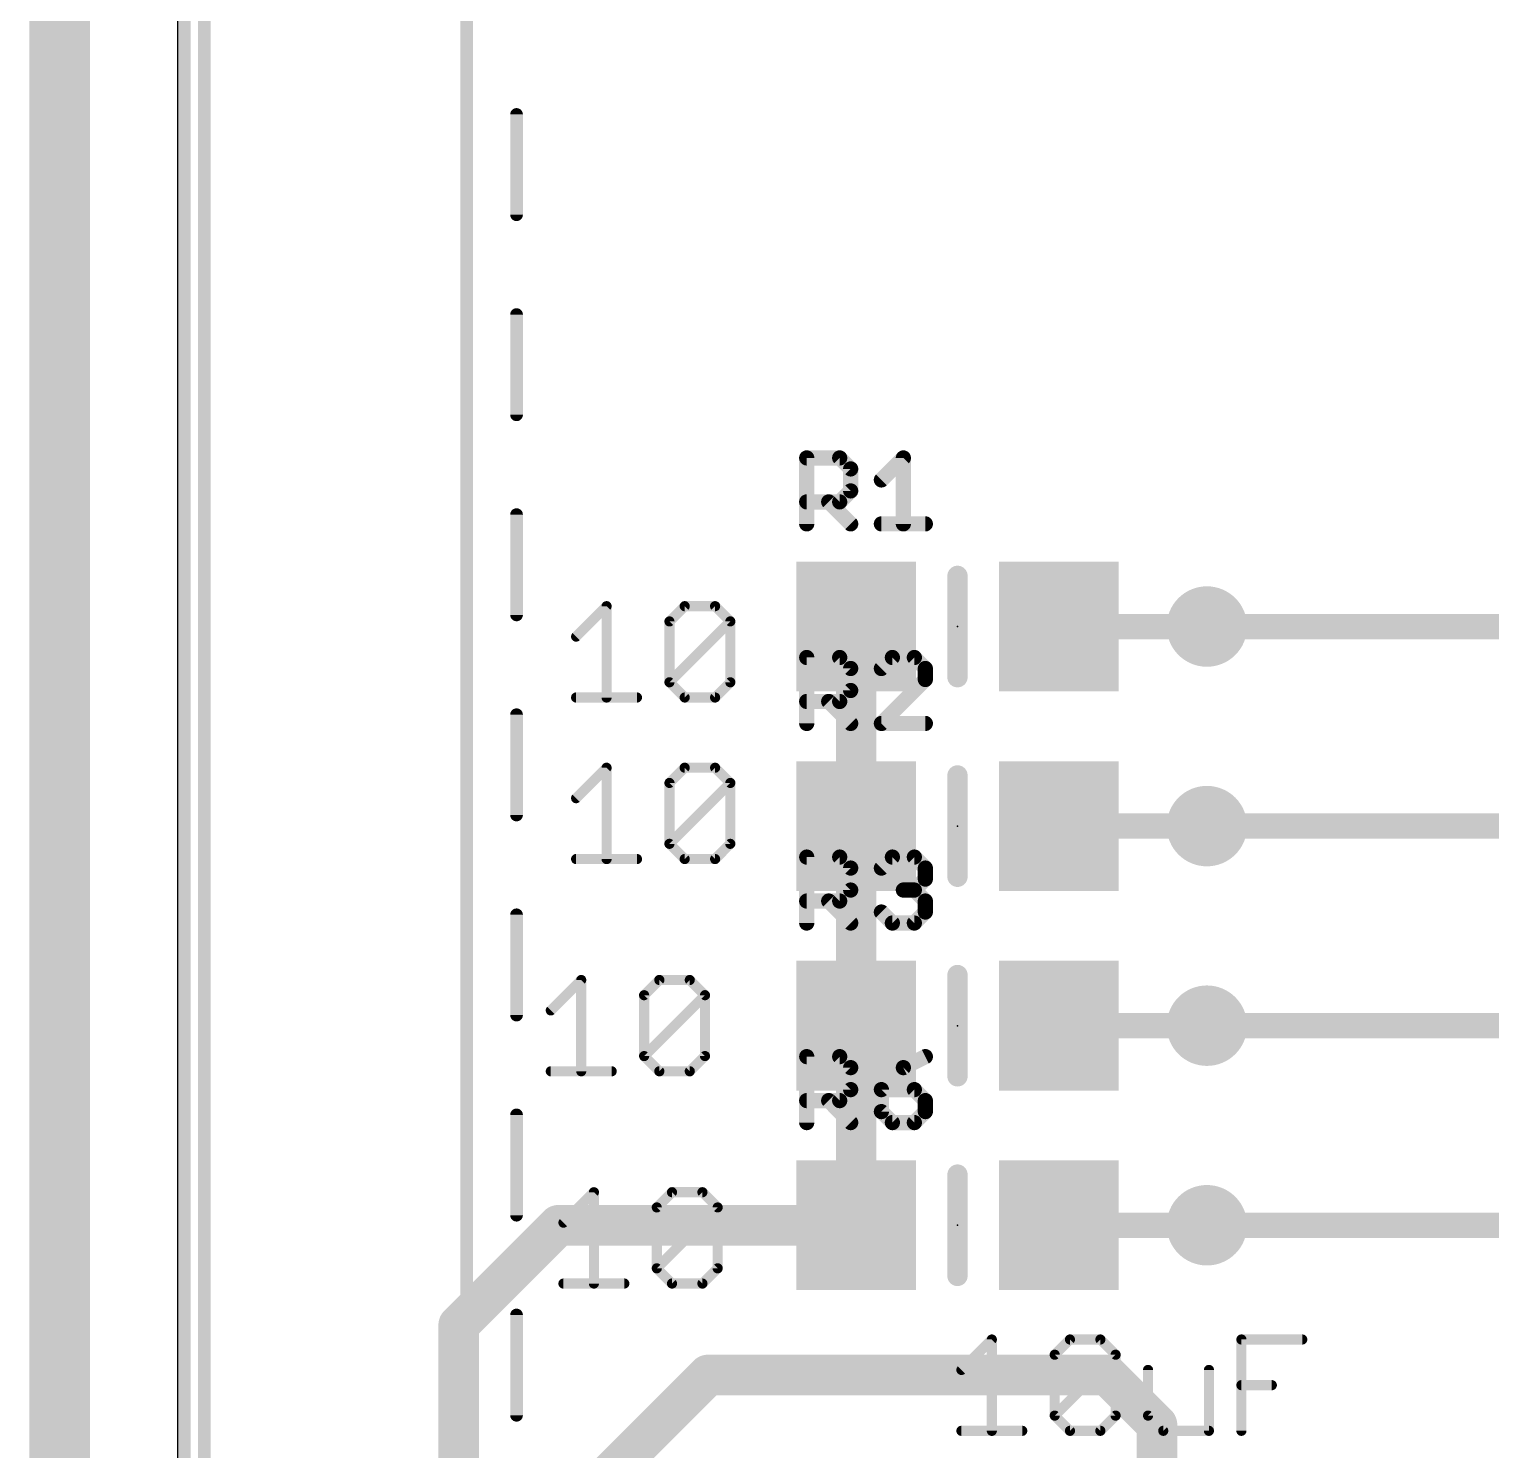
# Model space of a CAD drawing. Extents: x -26.2 to 21.8, y -36.3 to 32.3.
# Drawn here: x -21.8 to -7.15, y -9.25 to 4.99 of the extents above; entities that cross this region are included whole.
import ezdxf

# ---------------------------------------------------------------- set-up
doc = ezdxf.new("R2010")
doc.units = 0
for name, color, linetype in [('1', 12, 'CONTINUOUS'), ('16', 132, 'CONTINUOUS'), ('18', 110, 'CONTINUOUS'), ('20', 53, 'CONTINUOUS'), ('21', 40, 'CONTINUOUS'), ('22', 6, 'CONTINUOUS'), ('23', 40, 'CONTINUOUS'), ('25', 253, 'CONTINUOUS'), ('27', 253, 'CONTINUOUS'), ('52', 253, 'CONTINUOUS')]:
    doc.layers.add(name, color=color, linetype=linetype)

# ---------------------------------------------------------------- blocks, each defined once
blk = doc.blocks.new('RECT')
blk.add_solid([(-0.5, -0.5), (0.5, -0.5), (-0.5, 0.5), (0.5, 0.5)])
blk = doc.blocks.new('ROUNDV')
at = {"const_width": 0.5}
blk.add_lwpolyline([(0, -0.25, 1), (0, 0.25, 1), (0, -0.25)], format="xyb", dxfattribs=at)

msp = doc.modelspace()

# ---------------------------------------------------------------- linework, layer by layer
at = {"layer": '1'}
for points, const_width in [([(-21.5, -33.5), (-21.5, 29.5)], 0.254), ([(-13.516, -1), (-13.516, -3)], 0.4064), ([(-10, -1), (-11.484, -1)], 0.254), ([(-13.516, -3), (-13.516, -5)], 0.4064), ([(-10, -3), (-11.484, -3)], 0.254), ([(-13.516, -5), (-13.516, -7)], 0.4064), ([(-10, -5), (-11.484, -5)], 0.254), ([(-16.5, -7), (-17.5, -8)], 0.4064), ([(-13.516, -7), (-16.5, -7)], 0.4064), ([(-10, -7), (-11.484, -7)], 0.254), ([(-17.5, -8), (-17.5, -16)], 0.4064), ([(-16, -9.5), (-15, -8.5)], 0.4064), ([(-15, -8.5), (-11, -8.5)], 0.4064), ([(-11, -8.5), (-10.5, -9)], 0.4064), ([(-10.5, -9), (-10.5, -9.984)], 0.4064)]:
    msp.add_lwpolyline(points, dxfattribs=dict(at, const_width=const_width))
for points, const_width in [([(-13.4144, -1, 1), (-13.6176, -1)], 0.2032), ([(-11.484, -0.9365, 1), (-11.484, -1.0635)], 0.127), ([(-10, -1.0635, 1), (-10, -0.9365)], 0.127), ([(-13.4144, -3, 1), (-13.6176, -3)], 0.2032), ([(-13.6176, -3, 1), (-13.4144, -3)], 0.2032), ([(-11.484, -2.9365, 1), (-11.484, -3.0635)], 0.127), ([(-10, -3.0635, 1), (-10, -2.9365)], 0.127), ([(-13.4144, -5, 1), (-13.6176, -5)], 0.2032), ([(-13.6176, -5, 1), (-13.4144, -5)], 0.2032), ([(-11.484, -4.9365, 1), (-11.484, -5.0635)], 0.127), ([(-10, -5.0635, 1), (-10, -4.9365)], 0.127), ([(-16.5, -6.8984, 1), (-16.5, -7.1016)], 0.2032), ([(-16.4282, -7.0718, 1), (-16.5718, -6.9282)], 0.2032), ([(-13.516, -7.1016, 1), (-13.516, -6.8984)], 0.2032), ([(-11.484, -6.9365, 1), (-11.484, -7.0635)], 0.127), ([(-10, -7.0635, 1), (-10, -6.9365)], 0.127), ([(-13.6176, -7, 1), (-13.4144, -7)], 0.2032), ([(-17.3984, -8, 1), (-17.6016, -8)], 0.2032), ([(-17.5718, -7.9282, 1), (-17.4282, -8.0718)], 0.2032), ([(-15, -8.3984, 1), (-15, -8.6016)], 0.2032), ([(-14.9282, -8.5718, 1), (-15.0718, -8.4282)], 0.2032), ([(-10.9282, -8.4282, 1), (-11.0718, -8.5718)], 0.2032), ([(-11, -8.6016, 1), (-11, -8.3984)], 0.2032), ([(-10.3984, -9, 1), (-10.6016, -9)], 0.2032), ([(-10.5718, -9.0718, 1), (-10.4282, -8.9282)], 0.2032)]:
    msp.add_lwpolyline(points, format="xyb", dxfattribs=dict(at, const_width=const_width))
at = {"layer": '16'}
for points, const_width in [([(-21.5, -36), (-21.5, 32)], 0.6096), ([(-6.5, -1), (-10, -1)], 0.254), ([(-6.5, -3), (-10, -3)], 0.254), ([(-6, -5), (-10, -5)], 0.254), ([(-5.5, -7), (-10, -7)], 0.254)]:
    msp.add_lwpolyline(points, dxfattribs=dict(at, const_width=const_width))
at = {"layer": '16', "const_width": 0.127}
for points in [[(-10, -0.9365, 1), (-10, -1.0635)], [(-10, -2.9365, 1), (-10, -3.0635)], [(-10, -4.9365, 1), (-10, -5.0635)], [(-10, -6.9365, 1), (-10, -7.0635)]]:
    msp.add_lwpolyline(points, format="xyb", dxfattribs=at)
at = {"layer": '20'}
msp.add_line((-20.32, 27.94), (-20.32, -33.02), dxfattribs=at)
at = {"layer": '21', "const_width": 0.2032}
for points in [[(-12.5, -0.492), (-12.5, -1.508)], [(-12.5, -2.492), (-12.5, -3.508)], [(-12.5, -4.492), (-12.5, -5.508)], [(-12.5, -6.492), (-12.5, -7.508)]]:
    msp.add_lwpolyline(points, dxfattribs=at)
at = {"layer": '21', "const_width": 0.1016}
for points in [[(-12.4492, -0.492, 1), (-12.5508, -0.492)], [(-12.5508, -1.508, 1), (-12.4492, -1.508)], [(-12.4492, -2.492, 1), (-12.5508, -2.492)], [(-12.5508, -3.508, 1), (-12.4492, -3.508)], [(-12.4492, -4.492, 1), (-12.5508, -4.492)], [(-12.5508, -5.508, 1), (-12.4492, -5.508)], [(-12.4492, -6.492, 1), (-12.5508, -6.492)], [(-12.5508, -7.508, 1), (-12.4492, -7.508)]]:
    msp.add_lwpolyline(points, format="xyb", dxfattribs=at)
at = {"layer": '22', "const_width": 0.127}
msp.add_lwpolyline([(-20.25, 25.339), (-20.25, -30.261)], dxfattribs=at)
at = {"layer": '23'}
for p in [(-12.5, -1), (-12.5, -3), (-12.5, -5), (-12.5, -7)]:
    msp.add_point(p, dxfattribs=at)
at = {"layer": '25', "const_width": 0.1524}
for points in [[(-14.0113, 0.0287), (-14.0113, 0.6897)], [(-14.0113, 0.6897), (-13.6808, 0.6897)], [(-13.6808, 0.6897), (-13.5707, 0.5795)], [(-13.2629, 0.4693), (-13.0426, 0.6897)], [(-13.0426, 0.6897), (-13.0426, 0.0287)], [(-13.5707, 0.5795), (-13.5707, 0.3592)], [(-13.6808, 0.249), (-14.0113, 0.249)], [(-13.791, 0.249), (-13.5707, 0.0287)], [(-13.5707, 0.3592), (-13.6808, 0.249)], [(-13.2629, 0.0287), (-12.8222, 0.0287)], [(-14.0113, -1.9713), (-14.0113, -1.3103)], [(-14.0113, -1.3103), (-13.6808, -1.3103)], [(-13.6808, -1.3103), (-13.5707, -1.4205)], [(-13.1527, -1.3103), (-13.2629, -1.4205)], [(-12.9324, -1.3103), (-13.1527, -1.3103)], [(-12.8222, -1.4205), (-12.9324, -1.3103)], [(-13.5707, -1.4205), (-13.5707, -1.6408)], [(-13.2629, -1.9713), (-12.8222, -1.5307)], [(-12.8222, -1.5307), (-12.8222, -1.4205)], [(-13.5707, -1.6408), (-13.6808, -1.751)], [(-13.6808, -1.751), (-14.0113, -1.751)], [(-13.791, -1.751), (-13.5707, -1.9713)], [(-12.8222, -1.9713), (-13.2629, -1.9713)], [(-14.0113, -3.9713), (-14.0113, -3.3103)], [(-14.0113, -3.3103), (-13.6808, -3.3103)], [(-13.6808, -3.3103), (-13.5707, -3.4205)], [(-13.5707, -3.4205), (-13.5707, -3.6408)], [(-13.2629, -3.4205), (-13.1527, -3.3103)], [(-13.1527, -3.3103), (-12.9324, -3.3103)], [(-12.9324, -3.3103), (-12.8222, -3.4205)], [(-12.8222, -3.4205), (-12.8222, -3.5307)], [(-12.8222, -3.5307), (-12.9324, -3.6408)], [(-13.5707, -3.6408), (-13.6808, -3.751)], [(-12.9324, -3.6408), (-13.0426, -3.6408)], [(-12.9324, -3.6408), (-12.8222, -3.751)], [(-13.6808, -3.751), (-14.0113, -3.751)], [(-13.791, -3.751), (-13.5707, -3.9713)], [(-13.1527, -3.9713), (-13.2629, -3.8611)], [(-12.8222, -3.8611), (-12.9324, -3.9713)], [(-12.8222, -3.751), (-12.8222, -3.8611)], [(-12.9324, -3.9713), (-13.1527, -3.9713)], [(-14.0113, -5.9713), (-14.0113, -5.3103)], [(-14.0113, -5.3103), (-13.6808, -5.3103)], [(-13.6808, -5.3103), (-13.5707, -5.4205)], [(-12.8222, -5.3103), (-13.0426, -5.4205)], [(-13.5707, -5.4205), (-13.5707, -5.6408)], [(-13.0426, -5.4205), (-13.2629, -5.6408)], [(-13.5707, -5.6408), (-13.6808, -5.751)], [(-13.2629, -5.6408), (-13.2629, -5.8611)], [(-12.9324, -5.6408), (-13.2629, -5.6408)], [(-12.8222, -5.751), (-12.9324, -5.6408)], [(-13.6808, -5.751), (-14.0113, -5.751)], [(-13.791, -5.751), (-13.5707, -5.9713)], [(-12.8222, -5.8611), (-12.8222, -5.751)], [(-13.2629, -5.8611), (-13.1527, -5.9713)], [(-12.9324, -5.9713), (-12.8222, -5.8611)], [(-13.1527, -5.9713), (-12.9324, -5.9713)]]:
    msp.add_lwpolyline(points, dxfattribs=at)
at = {"layer": '25', "const_width": 0.0762}
for points in [[(-13.9732, 0.6897, 1), (-14.0494, 0.6897)], [(-14.0113, 0.7278, 1), (-14.0113, 0.6516)], [(-13.6539, 0.7166, 1), (-13.7078, 0.6627)], [(-13.6808, 0.6516, 1), (-13.6808, 0.7278)], [(-13.0045, 0.6897, 1), (-13.0807, 0.6897)], [(-13.0156, 0.6627, 1), (-13.0695, 0.7166)], [(-13.5326, 0.5795, 1), (-13.6088, 0.5795)], [(-13.5976, 0.5526, 1), (-13.5437, 0.6064)], [(-13.2898, 0.4963, 1), (-13.2359, 0.4424)], [(-14.0113, 0.2871, 1), (-14.0113, 0.2109)], [(-13.764, 0.276, 1), (-13.8179, 0.2221)], [(-13.7078, 0.276, 1), (-13.6539, 0.2221)], [(-13.6808, 0.2109, 1), (-13.6808, 0.2871)], [(-13.6088, 0.3592, 1), (-13.5326, 0.3592)], [(-13.5437, 0.3322, 1), (-13.5976, 0.3861)], [(-14.0494, 0.0287, 1), (-13.9732, 0.0287)], [(-13.5976, 0.0018, 1), (-13.5437, 0.0556)], [(-13.2629, 0.0668, 1), (-13.2629, -0.0094)], [(-13.0807, 0.0287, 1), (-13.0045, 0.0287)], [(-12.8222, -0.0094, 1), (-12.8222, 0.0668)], [(-13.9732, -1.3103, 1), (-14.0494, -1.3103)], [(-14.0113, -1.2722, 1), (-14.0113, -1.3484)], [(-13.6539, -1.2834, 1), (-13.7078, -1.3373)], [(-13.6808, -1.3484, 1), (-13.6808, -1.2722)], [(-13.1527, -1.2722, 1), (-13.1527, -1.3484)], [(-13.1258, -1.3373, 1), (-13.1797, -1.2834)], [(-12.9055, -1.2834, 1), (-12.9593, -1.3373)], [(-12.9324, -1.3484, 1), (-12.9324, -1.2722)], [(-13.5326, -1.4205, 1), (-13.6088, -1.4205)], [(-13.5976, -1.4474, 1), (-13.5437, -1.3936)], [(-13.2898, -1.3936, 1), (-13.2359, -1.4474)], [(-12.7841, -1.4205, 1), (-12.8603, -1.4205)], [(-12.8492, -1.4474, 1), (-12.7953, -1.3936)], [(-12.7953, -1.5576, 1), (-12.8492, -1.5037)], [(-13.6088, -1.6408, 1), (-13.5326, -1.6408)], [(-13.5437, -1.6678, 1), (-13.5976, -1.6139)], [(-12.8603, -1.5307, 1), (-12.7841, -1.5307)], [(-14.0113, -1.7129, 1), (-14.0113, -1.7891)], [(-13.764, -1.724, 1), (-13.8179, -1.7779)], [(-13.7078, -1.724, 1), (-13.6539, -1.7779)], [(-13.6808, -1.7891, 1), (-13.6808, -1.7129)], [(-13.2629, -1.9332, 1), (-13.2629, -2.0094)], [(-12.8222, -2.0094, 1), (-12.8222, -1.9332)], [(-14.0494, -1.9713, 1), (-13.9732, -1.9713)], [(-13.5976, -1.9982, 1), (-13.5437, -1.9444)], [(-13.2898, -1.9444, 1), (-13.2359, -1.9982)], [(-13.9732, -3.3103, 1), (-14.0494, -3.3103)], [(-14.0113, -3.2722, 1), (-14.0113, -3.3484)], [(-13.6539, -3.2834, 1), (-13.7078, -3.3373)], [(-13.6808, -3.3484, 1), (-13.6808, -3.2722)], [(-13.5326, -3.4205, 1), (-13.6088, -3.4205)], [(-13.5976, -3.4474, 1), (-13.5437, -3.3936)], [(-13.2898, -3.3936, 1), (-13.2359, -3.4474)], [(-13.1527, -3.2722, 1), (-13.1527, -3.3484)], [(-13.1258, -3.3373, 1), (-13.1797, -3.2834)], [(-12.9055, -3.2834, 1), (-12.9593, -3.3373)], [(-12.9324, -3.3484, 1), (-12.9324, -3.2722)], [(-12.7841, -3.4205, 1), (-12.8603, -3.4205)], [(-12.8492, -3.4474, 1), (-12.7953, -3.3936)], [(-12.8603, -3.5307, 1), (-12.7841, -3.5307)], [(-12.7953, -3.5576, 1), (-12.8492, -3.5037)], [(-13.6088, -3.6408, 1), (-13.5326, -3.6408)], [(-13.5437, -3.6678, 1), (-13.5976, -3.6139)], [(-13.0426, -3.6027, 1), (-13.0426, -3.6789)], [(-12.9055, -3.6139, 1), (-12.9593, -3.6678)], [(-12.9593, -3.6139, 1), (-12.9055, -3.6678)], [(-12.9324, -3.6789, 1), (-12.9324, -3.6027)], [(-14.0113, -3.7129, 1), (-14.0113, -3.7891)], [(-13.764, -3.724, 1), (-13.8179, -3.7779)], [(-13.7078, -3.724, 1), (-13.6539, -3.7779)], [(-13.6808, -3.7891, 1), (-13.6808, -3.7129)], [(-13.2359, -3.8342, 1), (-13.2898, -3.8881)], [(-12.7841, -3.751, 1), (-12.8603, -3.751)], [(-12.8492, -3.7779, 1), (-12.7953, -3.724)], [(-12.7953, -3.8881, 1), (-12.8492, -3.8342)], [(-14.0494, -3.9713, 1), (-13.9732, -3.9713)], [(-13.5976, -3.9982, 1), (-13.5437, -3.9444)], [(-13.1527, -3.9332, 1), (-13.1527, -4.0094)], [(-13.1797, -3.9982, 1), (-13.1258, -3.9444)], [(-12.9593, -3.9444, 1), (-12.9055, -3.9982)], [(-12.9324, -4.0094, 1), (-12.9324, -3.9332)], [(-12.8603, -3.8611, 1), (-12.7841, -3.8611)], [(-13.9732, -5.3103, 1), (-14.0494, -5.3103)], [(-14.0113, -5.2722, 1), (-14.0113, -5.3484)], [(-13.6539, -5.2834, 1), (-13.7078, -5.3373)], [(-13.6808, -5.3484, 1), (-13.6808, -5.2722)], [(-12.8052, -5.3444, 1), (-12.8393, -5.2763)], [(-13.5326, -5.4205, 1), (-13.6088, -5.4205)], [(-13.5976, -5.4474, 1), (-13.5437, -5.3936)], [(-13.0596, -5.3864, 1), (-13.0255, -5.4546)], [(-13.0156, -5.4474, 1), (-13.0695, -5.3936)], [(-13.5437, -5.6678, 1), (-13.5976, -5.6139)], [(-13.2248, -5.6408, 1), (-13.301, -5.6408)], [(-13.2629, -5.6027, 1), (-13.2629, -5.6789)], [(-12.9055, -5.6139, 1), (-12.9593, -5.6678)], [(-12.9324, -5.6789, 1), (-12.9324, -5.6027)], [(-14.0113, -5.7129, 1), (-14.0113, -5.7891)], [(-13.764, -5.724, 1), (-13.8179, -5.7779)], [(-13.7078, -5.724, 1), (-13.6539, -5.7779)], [(-13.6808, -5.7891, 1), (-13.6808, -5.7129)], [(-13.6088, -5.6408, 1), (-13.5326, -5.6408)], [(-13.2898, -5.6139, 1), (-13.2359, -5.6678)], [(-12.7841, -5.751, 1), (-12.8603, -5.751)], [(-12.8492, -5.7779, 1), (-12.7953, -5.724)], [(-13.2359, -5.8342, 1), (-13.2898, -5.8881)], [(-13.301, -5.8611, 1), (-13.2248, -5.8611)], [(-12.8603, -5.8611, 1), (-12.7841, -5.8611)], [(-12.7953, -5.8881, 1), (-12.8492, -5.8342)], [(-14.0494, -5.9713, 1), (-13.9732, -5.9713)], [(-13.5976, -5.9982, 1), (-13.5437, -5.9444)], [(-13.1527, -5.9332, 1), (-13.1527, -6.0094)], [(-13.1797, -5.9982, 1), (-13.1258, -5.9444)], [(-12.9593, -5.9444, 1), (-12.9055, -5.9982)], [(-12.9324, -6.0094, 1), (-12.9324, -5.9332)]]:
    msp.add_lwpolyline(points, format="xyb", dxfattribs=at)
at = {"layer": '27', "const_width": 0.1016}
for points in [[(-16.3227, -1.1011), (-16.0176, -0.796)], [(-16.0176, -0.796), (-16.0176, -1.7112)], [(-15.3872, -0.9486), (-15.2347, -0.796)], [(-15.2347, -0.796), (-14.9296, -0.796)], [(-14.9296, -0.796), (-14.7771, -0.9486)], [(-15.3872, -1.5587), (-15.3872, -0.9486)], [(-15.3872, -1.5587), (-14.7771, -0.9486)], [(-14.7771, -0.9486), (-14.7771, -1.5587)], [(-15.2347, -1.7112), (-15.3872, -1.5587)], [(-14.7771, -1.5587), (-14.9296, -1.7112)], [(-16.3227, -1.7112), (-15.7126, -1.7112)], [(-14.9296, -1.7112), (-15.2347, -1.7112)], [(-16.3227, -2.7201), (-16.0176, -2.415)], [(-16.0176, -2.415), (-16.0176, -3.3302)], [(-15.3872, -2.5676), (-15.2347, -2.415)], [(-15.2347, -2.415), (-14.9296, -2.415)], [(-14.9296, -2.415), (-14.7771, -2.5676)], [(-15.3872, -3.1777), (-15.3872, -2.5676)], [(-15.3872, -3.1777), (-14.7771, -2.5676)], [(-14.7771, -2.5676), (-14.7771, -3.1777)], [(-15.2347, -3.3302), (-15.3872, -3.1777)], [(-14.7771, -3.1777), (-14.9296, -3.3302)], [(-16.3227, -3.3302), (-15.7126, -3.3302)], [(-14.9296, -3.3302), (-15.2347, -3.3302)], [(-16.5767, -4.8471), (-16.2716, -4.542)], [(-16.2716, -4.542), (-16.2716, -5.4572)], [(-15.6412, -4.6946), (-15.4887, -4.542)], [(-15.4887, -4.542), (-15.1836, -4.542)], [(-15.1836, -4.542), (-15.0311, -4.6946)], [(-15.6412, -5.3047), (-15.6412, -4.6946)], [(-15.6412, -5.3047), (-15.0311, -4.6946)], [(-15.0311, -4.6946), (-15.0311, -5.3047)], [(-15.4887, -5.4572), (-15.6412, -5.3047)], [(-15.0311, -5.3047), (-15.1836, -5.4572)], [(-16.5767, -5.4572), (-15.9666, -5.4572)], [(-15.1836, -5.4572), (-15.4887, -5.4572)], [(-16.4497, -6.9741), (-16.1446, -6.669)], [(-16.1446, -6.669), (-16.1446, -7.5842)], [(-15.5142, -6.8216), (-15.3617, -6.669)], [(-15.3617, -6.669), (-15.0566, -6.669)], [(-15.0566, -6.669), (-14.9041, -6.8216)], [(-15.5142, -7.4317), (-15.5142, -6.8216)], [(-15.5142, -7.4317), (-14.9041, -6.8216)], [(-14.9041, -6.8216), (-14.9041, -7.4317)], [(-15.3617, -7.5842), (-15.5142, -7.4317)], [(-14.9041, -7.4317), (-15.0566, -7.5842)], [(-16.4497, -7.5842), (-15.8396, -7.5842)], [(-15.0566, -7.5842), (-15.3617, -7.5842)], [(-12.4608, -8.4501), (-12.1557, -8.145)], [(-12.1557, -8.145), (-12.1557, -9.0602)], [(-11.5253, -8.2976), (-11.3727, -8.145)], [(-11.3727, -8.145), (-11.0677, -8.145)], [(-11.0677, -8.145), (-10.9151, -8.2976)], [(-9.6542, -9.0602), (-9.6542, -8.145)], [(-9.6542, -8.145), (-9.0441, -8.145)], [(-11.5253, -8.9077), (-11.5253, -8.2976)], [(-11.5253, -8.9077), (-10.9151, -8.2976)], [(-10.9151, -8.2976), (-10.9151, -8.9077)], [(-10.5897, -8.4501), (-10.5897, -8.9077)], [(-9.9796, -9.0602), (-9.9796, -8.4501)], [(-9.6542, -8.6026), (-9.3492, -8.6026)], [(-11.3727, -9.0602), (-11.5253, -8.9077)], [(-10.9151, -8.9077), (-11.0677, -9.0602)], [(-10.5897, -8.9077), (-10.4372, -9.0602)], [(-12.4608, -9.0602), (-11.8507, -9.0602)], [(-11.0677, -9.0602), (-11.3727, -9.0602)], [(-10.4372, -9.0602), (-9.9796, -9.0602)]]:
    msp.add_lwpolyline(points, dxfattribs=at)
at = {"layer": '27', "const_width": 0.0508}
for points in [[(-15.9922, -0.796, 1), (-16.043, -0.796)], [(-15.9997, -0.814, 1), (-16.0356, -0.7781)], [(-15.2347, -0.7706, 1), (-15.2347, -0.8214)], [(-15.2167, -0.814, 1), (-15.2526, -0.7781)], [(-14.9116, -0.7781, 1), (-14.9476, -0.814)], [(-14.9296, -0.8214, 1), (-14.9296, -0.7706)], [(-15.3618, -0.9486, 1), (-15.4126, -0.9486)], [(-15.4051, -0.9306, 1), (-15.3692, -0.9665)], [(-14.7517, -0.9486, 1), (-14.8025, -0.9486)], [(-14.7591, -0.9665, 1), (-14.795, -0.9306)], [(-14.795, -0.9665, 1), (-14.7591, -0.9306)], [(-16.3407, -1.0831, 1), (-16.3047, -1.119)], [(-15.4126, -1.5587, 1), (-15.3618, -1.5587)], [(-15.3692, -1.5407, 1), (-15.4051, -1.5766)], [(-15.4051, -1.5407, 1), (-15.3692, -1.5766)], [(-14.8025, -1.5587, 1), (-14.7517, -1.5587)], [(-14.7591, -1.5766, 1), (-14.795, -1.5407)], [(-16.3227, -1.6858, 1), (-16.3227, -1.7366)], [(-16.043, -1.7112, 1), (-15.9922, -1.7112)], [(-15.7126, -1.7366, 1), (-15.7126, -1.6858)], [(-15.2347, -1.6858, 1), (-15.2347, -1.7366)], [(-15.2526, -1.7292, 1), (-15.2167, -1.6932)], [(-14.9476, -1.6932, 1), (-14.9116, -1.7292)], [(-14.9296, -1.7366, 1), (-14.9296, -1.6858)], [(-15.9922, -2.415, 1), (-16.043, -2.415)], [(-15.9997, -2.433, 1), (-16.0356, -2.3971)], [(-15.2347, -2.3896, 1), (-15.2347, -2.4404)], [(-15.2167, -2.433, 1), (-15.2526, -2.3971)], [(-14.9116, -2.3971, 1), (-14.9476, -2.433)], [(-14.9296, -2.4404, 1), (-14.9296, -2.3896)], [(-15.3618, -2.5676, 1), (-15.4126, -2.5676)], [(-15.4051, -2.5496, 1), (-15.3692, -2.5855)], [(-14.7517, -2.5676, 1), (-14.8025, -2.5676)], [(-14.7591, -2.5855, 1), (-14.795, -2.5496)], [(-14.795, -2.5855, 1), (-14.7591, -2.5496)], [(-16.3407, -2.7021, 1), (-16.3047, -2.738)], [(-15.4126, -3.1777, 1), (-15.3618, -3.1777)], [(-15.3692, -3.1597, 1), (-15.4051, -3.1956)], [(-15.4051, -3.1597, 1), (-15.3692, -3.1956)], [(-14.8025, -3.1777, 1), (-14.7517, -3.1777)], [(-14.7591, -3.1956, 1), (-14.795, -3.1597)], [(-16.3227, -3.3048, 1), (-16.3227, -3.3556)], [(-16.043, -3.3302, 1), (-15.9922, -3.3302)], [(-15.7126, -3.3556, 1), (-15.7126, -3.3048)], [(-15.2347, -3.3048, 1), (-15.2347, -3.3556)], [(-15.2526, -3.3482, 1), (-15.2167, -3.3122)], [(-14.9476, -3.3122, 1), (-14.9116, -3.3482)], [(-14.9296, -3.3556, 1), (-14.9296, -3.3048)], [(-16.2462, -4.542, 1), (-16.297, -4.542)], [(-16.2537, -4.56, 1), (-16.2896, -4.5241)], [(-15.4887, -4.5166, 1), (-15.4887, -4.5674)], [(-15.4707, -4.56, 1), (-15.5066, -4.5241)], [(-15.1656, -4.5241, 1), (-15.2016, -4.56)], [(-15.1836, -4.5674, 1), (-15.1836, -4.5166)], [(-15.6158, -4.6946, 1), (-15.6666, -4.6946)], [(-15.6591, -4.6766, 1), (-15.6232, -4.7125)], [(-15.0057, -4.6946, 1), (-15.0565, -4.6946)], [(-15.0131, -4.7125, 1), (-15.049, -4.6766)], [(-15.049, -4.7125, 1), (-15.0131, -4.6766)], [(-16.5947, -4.8291, 1), (-16.5587, -4.865)], [(-15.6232, -5.2867, 1), (-15.6591, -5.3226)], [(-15.6591, -5.2867, 1), (-15.6232, -5.3226)], [(-15.0131, -5.3226, 1), (-15.049, -5.2867)], [(-16.5767, -5.4318, 1), (-16.5767, -5.4826)], [(-15.9666, -5.4826, 1), (-15.9666, -5.4318)], [(-15.6666, -5.3047, 1), (-15.6158, -5.3047)], [(-15.4887, -5.4318, 1), (-15.4887, -5.4826)], [(-15.5066, -5.4752, 1), (-15.4707, -5.4392)], [(-15.2016, -5.4392, 1), (-15.1656, -5.4752)], [(-15.1836, -5.4826, 1), (-15.1836, -5.4318)], [(-15.0565, -5.3047, 1), (-15.0057, -5.3047)], [(-16.297, -5.4572, 1), (-16.2462, -5.4572)], [(-16.1192, -6.669, 1), (-16.17, -6.669)], [(-16.1267, -6.687, 1), (-16.1626, -6.6511)], [(-15.3617, -6.6436, 1), (-15.3617, -6.6944)], [(-15.3437, -6.687, 1), (-15.3796, -6.6511)], [(-15.0386, -6.6511, 1), (-15.0746, -6.687)], [(-15.0566, -6.6944, 1), (-15.0566, -6.6436)], [(-15.4888, -6.8216, 1), (-15.5396, -6.8216)], [(-15.5321, -6.8036, 1), (-15.4962, -6.8395)], [(-14.8787, -6.8216, 1), (-14.9295, -6.8216)], [(-14.8861, -6.8395, 1), (-14.922, -6.8036)], [(-14.922, -6.8395, 1), (-14.8861, -6.8036)], [(-16.4677, -6.9561, 1), (-16.4317, -6.992)], [(-15.5396, -7.4317, 1), (-15.4888, -7.4317)], [(-15.4962, -7.4137, 1), (-15.5321, -7.4496)], [(-15.5321, -7.4137, 1), (-15.4962, -7.4496)], [(-14.9295, -7.4317, 1), (-14.8787, -7.4317)], [(-14.8861, -7.4496, 1), (-14.922, -7.4137)], [(-16.4497, -7.5588, 1), (-16.4497, -7.6096)], [(-16.17, -7.5842, 1), (-16.1192, -7.5842)], [(-15.8396, -7.6096, 1), (-15.8396, -7.5588)], [(-15.3617, -7.5588, 1), (-15.3617, -7.6096)], [(-15.3796, -7.6022, 1), (-15.3437, -7.5662)], [(-15.0746, -7.5662, 1), (-15.0386, -7.6022)], [(-15.0566, -7.6096, 1), (-15.0566, -7.5588)], [(-12.1303, -8.145, 1), (-12.1811, -8.145)], [(-12.1378, -8.163, 1), (-12.1737, -8.1271)], [(-11.3727, -8.1196, 1), (-11.3727, -8.1704)], [(-11.3548, -8.163, 1), (-11.3907, -8.1271)], [(-11.0497, -8.1271, 1), (-11.0856, -8.163)], [(-11.0677, -8.1704, 1), (-11.0677, -8.1196)], [(-9.6288, -8.145, 1), (-9.6796, -8.145)], [(-9.6542, -8.1196, 1), (-9.6542, -8.1704)], [(-9.0441, -8.1704, 1), (-9.0441, -8.1196)], [(-11.4999, -8.2976, 1), (-11.5507, -8.2976)], [(-11.5432, -8.2796, 1), (-11.5073, -8.3155)], [(-10.8897, -8.2976, 1), (-10.9405, -8.2976)], [(-10.8972, -8.3155, 1), (-10.9331, -8.2796)], [(-10.9331, -8.3155, 1), (-10.8972, -8.2796)], [(-12.4787, -8.4321, 1), (-12.4428, -8.468)], [(-10.5643, -8.4501, 1), (-10.6151, -8.4501)], [(-9.9542, -8.4501, 1), (-10.005, -8.4501)], [(-9.6542, -8.5772, 1), (-9.6542, -8.628)], [(-9.3492, -8.628, 1), (-9.3492, -8.5772)], [(-11.5507, -8.9077, 1), (-11.4999, -8.9077)], [(-11.5073, -8.8897, 1), (-11.5432, -8.9256)], [(-11.5432, -8.8897, 1), (-11.5073, -8.9256)], [(-10.9405, -8.9077, 1), (-10.8897, -8.9077)], [(-10.8972, -8.9256, 1), (-10.9331, -8.8897)], [(-10.5718, -8.8897, 1), (-10.6077, -8.9256)], [(-10.6151, -8.9077, 1), (-10.5643, -8.9077)], [(-12.4608, -9.0348, 1), (-12.4608, -9.0856)], [(-12.1811, -9.0602, 1), (-12.1303, -9.0602)], [(-11.8507, -9.0856, 1), (-11.8507, -9.0348)], [(-11.3727, -9.0348, 1), (-11.3727, -9.0856)], [(-11.3907, -9.0782, 1), (-11.3548, -9.0422)], [(-11.0856, -9.0422, 1), (-11.0497, -9.0782)], [(-11.0677, -9.0856, 1), (-11.0677, -9.0348)], [(-10.4372, -9.0348, 1), (-10.4372, -9.0856)], [(-10.4552, -9.0782, 1), (-10.4193, -9.0422)], [(-10.005, -9.0602, 1), (-9.9542, -9.0602)], [(-9.9796, -9.0856, 1), (-9.9796, -9.0348)], [(-9.6796, -9.0602, 1), (-9.6288, -9.0602)]]:
    msp.add_lwpolyline(points, format="xyb", dxfattribs=at)
at = {"layer": '52', "const_width": 0.127}
for points in [[(-20.05, 25.139), (-20.05, -30.061)], [(-17.42, 22.679), (-17.42, -23.441)], [(-16.92, 4.132), (-16.92, 3.1268)], [(-16.92, 2.1268), (-16.92, 1.1216)], [(-16.92, 0.1216), (-16.92, -0.8836)], [(-16.92, -1.8836), (-16.92, -2.8888)], [(-16.92, -3.8888), (-16.92, -4.894)], [(-16.92, -5.894), (-16.92, -6.8993)], [(-16.92, -7.8993), (-16.92, -8.9045)]]:
    msp.add_lwpolyline(points, dxfattribs=at)
at = {"layer": '52', "const_width": 0.0635}
for points in [[(-16.8883, 4.132, 1), (-16.9518, 4.132)], [(-16.9518, 3.1268, 1), (-16.8883, 3.1268)], [(-16.8883, 2.1268, 1), (-16.9518, 2.1268)], [(-16.9518, 1.1216, 1), (-16.8883, 1.1216)], [(-16.8883, 0.1216, 1), (-16.9518, 0.1216)], [(-16.9518, -0.8836, 1), (-16.8883, -0.8836)], [(-16.8883, -1.8836, 1), (-16.9518, -1.8836)], [(-16.9518, -2.8888, 1), (-16.8883, -2.8888)], [(-16.8883, -3.8888, 1), (-16.9518, -3.8888)], [(-16.9518, -4.894, 1), (-16.8883, -4.894)], [(-16.8883, -5.894, 1), (-16.9518, -5.894)], [(-16.9518, -6.8993, 1), (-16.8883, -6.8993)], [(-16.8883, -7.8993, 1), (-16.9518, -7.8993)], [(-16.9518, -8.9045, 1), (-16.8883, -8.9045)]]:
    msp.add_lwpolyline(points, format="xyb", dxfattribs=at)

# ---------------------------------------------------------------- block references
at = {"layer": '1', "xscale": 1.2, "yscale": 1.3}
for p in [(-13.516, -1), (-11.484, -1), (-13.516, -3), (-11.484, -3), (-13.516, -5), (-11.484, -5), (-13.516, -7), (-11.484, -7)]:
    msp.add_blockref('RECT', p, dxfattribs=at)
at = {"layer": '18', "xscale": 0.8064, "yscale": 0.8064}
for p in [(-10, -1), (-10, -1), (-10, -3), (-10, -3), (-10, -5), (-10, -5), (-10, -7), (-10, -7)]:
    msp.add_blockref('ROUNDV', p, dxfattribs=at)

doc.saveas('drawing.dxf')
